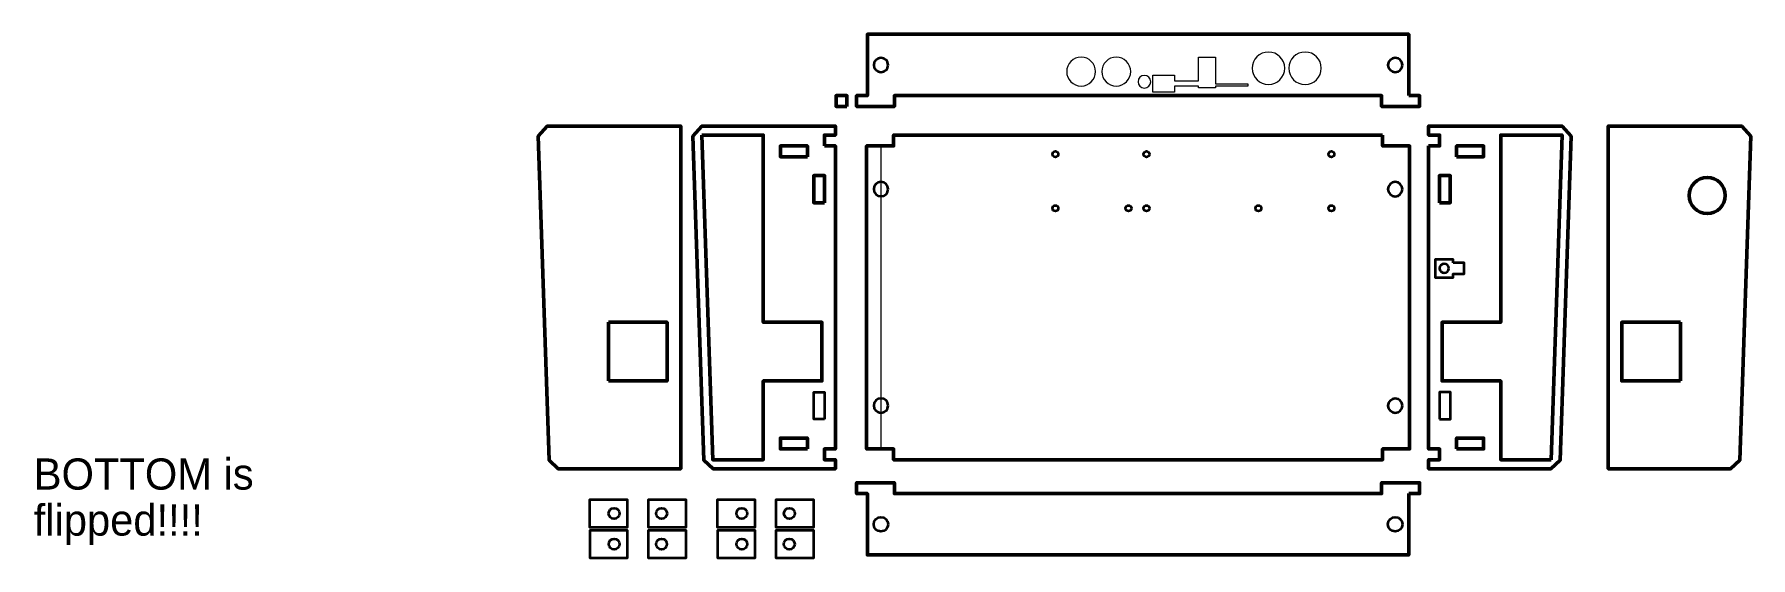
# Model space of a CAD drawing. Header units: inches. Extents: x -430 to 521, y -26 to 264.
import ezdxf

# ---------------------------------------------------------------- set-up
doc = ezdxf.new("R2010")
doc.units = ezdxf.units.IN
doc.header["$MEASUREMENT"] = 0
doc.layers.add('Layer 1', color=7, linetype='Continuous')

# ---------------------------------------------------------------- blocks, each defined once
blk = doc.blocks.new('block 3')
at = {"layer": 'Layer 1', "lineweight": 0}
blk.add_open_spline([(265.38, 245.25), (265.38, 250.22), (269.41, 254.25), (274.38, 254.25), (279.36, 254.25), (283.38, 250.22), (283.38, 245.25), (283.38, 240.28), (279.36, 236.25), (274.38, 236.25), (269.41, 236.25), (265.38, 240.28), (265.38, 245.25), (265.38, 245.25), (265.38, 245.25), (265.38, 245.25)], degree=3, knots=[0, 0, 0, 0, 1, 1, 1, 2, 2, 2, 3, 3, 3, 4, 4, 4, 5, 5, 5, 5], dxfattribs=at)
blk = doc.blocks.new('block 4')
at = {"layer": 'Layer 1', "lineweight": 0}
blk.add_open_spline([(181.81, 237.76), (181.81, 239.69), (183.37, 241.26), (185.31, 241.26), (187.24, 241.26), (188.81, 239.69), (188.81, 237.76), (188.81, 235.83), (187.24, 234.26), (185.31, 234.26), (183.37, 234.26), (181.81, 235.83), (181.81, 237.76), (181.81, 237.76), (181.81, 237.76), (181.81, 237.76)], degree=3, knots=[0, 0, 0, 0, 1, 1, 1, 2, 2, 2, 3, 3, 3, 4, 4, 4, 5, 5, 5, 5], dxfattribs=at)
blk = doc.blocks.new('block 5')
at = {"layer": 'Layer 1', "lineweight": 0}
blk.add_open_spline([(245.09, 245.22), (245.08, 250.19), (249.09, 254.24), (254.06, 254.25), (259.04, 254.27), (263.08, 250.25), (263.09, 245.28), (263.11, 240.31), (259.09, 236.26), (254.12, 236.25), (249.15, 236.24), (245.1, 240.25), (245.09, 245.22), (245.09, 245.22), (245.09, 245.22), (245.09, 245.22)], degree=3, knots=[0, 0, 0, 0, 1, 1, 1, 2, 2, 2, 3, 3, 3, 4, 4, 4, 5, 5, 5, 5], dxfattribs=at)
blk = doc.blocks.new('block 6')
at = {"layer": 'Layer 1', "lineweight": 0}
blk.add_open_spline([(142.26, 243.39), (142.26, 247.8), (145.84, 251.38), (150.25, 251.38), (154.66, 251.38), (158.24, 247.8), (158.24, 243.39), (158.24, 238.98), (154.66, 235.4), (150.25, 235.4), (145.84, 235.4), (142.26, 238.98), (142.26, 243.39), (142.26, 243.39), (142.26, 243.39), (142.26, 243.39)], degree=3, knots=[0, 0, 0, 0, 1, 1, 1, 2, 2, 2, 3, 3, 3, 4, 4, 4, 5, 5, 5, 5], dxfattribs=at)
blk = doc.blocks.new('block 7')
at = {"layer": 'Layer 1', "lineweight": 0}
blk.add_open_spline([(161.74, 243.39), (161.74, 247.8), (165.32, 251.38), (169.73, 251.38), (174.14, 251.38), (177.72, 247.8), (177.72, 243.39), (177.72, 238.98), (174.14, 235.4), (169.73, 235.4), (165.32, 235.4), (161.74, 238.98), (161.74, 243.39), (161.74, 243.39), (161.74, 243.39), (161.74, 243.39)], degree=3, knots=[0, 0, 0, 0, 1, 1, 1, 2, 2, 2, 3, 3, 3, 4, 4, 4, 5, 5, 5, 5], dxfattribs=at)
blk = doc.blocks.new('block 2')
at = {"layer": 'Layer 1', "lineweight": 0}
blk.add_lwpolyline([(242.59, 235.26), (224.76, 235.26), (224.76, 234.44), (215.25, 234.44), (215.25, 235.26), (202.01, 235.26), (202.01, 232.01), (190.01, 232.01), (190.01, 241.51), (202.01, 241.51), (202.01, 238.26), (215.25, 238.26), (215.25, 251.44), (224.76, 251.44), (224.76, 236.61), (242.59, 236.61), (242.59, 235.26)], dxfattribs=at)
at = {"layer": 'Layer 1'}
for name in ['block 6', 'block 7', 'block 5', 'block 3', 'block 4']:
    blk.add_blockref(name, (0, 0), dxfattribs=at)
blk = doc.blocks.new('block 8')
at = {"layer": 'Layer 1', "color": 7, "lineweight": 35, "true_color": 0xffffff}
blk.add_lwpolyline([(356.51, 137.32), (356.51, 139.32), (346.51, 139.32), (346.51, 129.32), (356.51, 129.32), (356.51, 131.32), (362.51, 131.32), (362.51, 137.32), (356.51, 137.32)], dxfattribs=at)
blk.add_open_spline([(354.06, 134.32), (354.06, 132.91), (352.92, 131.77), (351.51, 131.77), (350.1, 131.77), (348.96, 132.91), (348.96, 134.32), (348.96, 135.73), (350.1, 136.87), (351.51, 136.87), (352.92, 136.87), (354.06, 135.73), (354.06, 134.32)], degree=3, knots=[0, 0, 0, 0, 1, 1, 1, 2, 2, 2, 3, 3, 3, 4, 4, 4, 4], dxfattribs=at)
blk = doc.blocks.new('block 9')
at = {"layer": 'Layer 1', "color": 7, "lineweight": 50, "true_color": 0xffffff}
for points in [[(442.42, 113.22), (442.42, 23.22), (482.42, 23.22), (510.25, 23.22), (515.41, 28.05), (521.38, 207.6), (516.42, 213.22), (442.42, 213.22), (442.42, 113.22)], [(442.42, 113.22), (442.42, 113.22)], [(482.42, 71.97), (449.92, 71.97), (449.92, 104.47), (482.42, 104.47)], [(482.42, 104.47), (482.42, 71.97)]]:
    blk.add_lwpolyline(points, dxfattribs=at)
blk = doc.blocks.new('block 10')
at = {"layer": 'Layer 1', "color": 7, "lineweight": 50, "true_color": 0xffffff}
for points in [[(-71.7, 113.22), (-71.7, 23.22), (-111.69, 23.22), (-139.53, 23.22), (-144.69, 28.05), (-150.66, 207.6), (-145.7, 213.22), (-71.7, 213.22), (-71.7, 113.22)], [(-71.7, 113.22), (-71.7, 113.22)], [(-111.69, 71.97), (-79.2, 71.97), (-79.2, 104.47), (-111.69, 104.47)], [(-111.69, 104.47), (-111.69, 71.97)]]:
    blk.add_lwpolyline(points, dxfattribs=at)
blk = doc.blocks.new('block 11')
at = {"layer": 'Layer 1', "color": 7, "lineweight": 35, "true_color": 0xffffff}
blk.add_lwpolyline([(-45.35, -11.03), (-51.35, -11.03), (-51.35, -26.03), (-45.35, -26.03), (-30.35, -26.03), (-30.35, -11.03), (-45.35, -11.03)], dxfattribs=at)
blk.add_open_spline([(-40.8, -18.53), (-40.8, -20.19), (-39.45, -21.53), (-37.8, -21.53), (-36.14, -21.53), (-34.8, -20.19), (-34.8, -18.53), (-34.8, -16.88), (-36.14, -15.53), (-37.8, -15.53), (-39.45, -15.53), (-40.8, -16.88), (-40.8, -18.53)], degree=3, knots=[0, 0, 0, 0, 1, 1, 1, 2, 2, 2, 3, 3, 3, 4, 4, 4, 4], dxfattribs=at)
blk = doc.blocks.new('block 12')
at = {"layer": 'Layer 1', "color": 7, "lineweight": 35, "true_color": 0xffffff}
blk.add_lwpolyline([(-3.95, -26.03), (2.05, -26.03), (2.05, -11.03), (-3.95, -11.03), (-18.95, -11.03), (-18.95, -26.03), (-3.95, -26.03)], dxfattribs=at)
blk.add_open_spline([(-8.5, -18.53), (-8.5, -16.88), (-9.84, -15.53), (-11.5, -15.53), (-13.15, -15.53), (-14.5, -16.88), (-14.5, -18.53), (-14.5, -20.19), (-13.15, -21.53), (-11.5, -21.53), (-9.84, -21.53), (-8.5, -20.19), (-8.5, -18.53)], degree=3, knots=[0, 0, 0, 0, 1, 1, 1, 2, 2, 2, 3, 3, 3, 4, 4, 4, 4], dxfattribs=at)
blk = doc.blocks.new('block 13')
at = {"layer": 'Layer 1', "color": 7, "lineweight": 35, "true_color": 0xffffff}
blk.add_lwpolyline([(-3.9, -9.04), (2.1, -9.04), (2.1, 5.96), (-3.9, 5.96), (-18.9, 5.96), (-18.9, -9.04), (-3.9, -9.04)], dxfattribs=at)
blk.add_open_spline([(-8.45, -1.54), (-8.45, 0.12), (-9.79, 1.46), (-11.45, 1.46), (-13.1, 1.46), (-14.45, 0.12), (-14.45, -1.54), (-14.45, -3.19), (-13.1, -4.54), (-11.45, -4.54), (-9.79, -4.54), (-8.45, -3.19), (-8.45, -1.54)], degree=3, knots=[0, 0, 0, 0, 1, 1, 1, 2, 2, 2, 3, 3, 3, 4, 4, 4, 4], dxfattribs=at)
blk = doc.blocks.new('block 14')
at = {"layer": 'Layer 1', "color": 7, "lineweight": 35, "true_color": 0xffffff}
blk.add_lwpolyline([(-45.4, 5.96), (-51.4, 5.96), (-51.4, -9.04), (-45.4, -9.04), (-30.4, -9.04), (-30.4, 5.96), (-45.4, 5.96)], dxfattribs=at)
blk.add_open_spline([(-40.85, -1.54), (-40.85, -3.19), (-39.5, -4.54), (-37.85, -4.54), (-36.19, -4.54), (-34.85, -3.19), (-34.85, -1.54), (-34.85, 0.12), (-36.19, 1.46), (-37.85, 1.46), (-39.5, 1.46), (-40.85, 0.12), (-40.85, -1.54)], degree=3, knots=[0, 0, 0, 0, 1, 1, 1, 2, 2, 2, 3, 3, 3, 4, 4, 4, 4], dxfattribs=at)
blk = doc.blocks.new('block 15')
at = {"layer": 'Layer 1', "color": 7, "lineweight": 35, "true_color": 0xffffff}
blk.add_lwpolyline([(-116.14, -11.03), (-122.14, -11.03), (-122.14, -26.03), (-116.14, -26.03), (-101.14, -26.03), (-101.14, -11.03), (-116.14, -11.03)], dxfattribs=at)
blk.add_open_spline([(-111.59, -18.53), (-111.59, -20.19), (-110.25, -21.53), (-108.59, -21.53), (-106.94, -21.53), (-105.59, -20.19), (-105.59, -18.53), (-105.59, -16.88), (-106.94, -15.53), (-108.59, -15.53), (-110.25, -15.53), (-111.59, -16.88), (-111.59, -18.53)], degree=3, knots=[0, 0, 0, 0, 1, 1, 1, 2, 2, 2, 3, 3, 3, 4, 4, 4, 4], dxfattribs=at)
blk = doc.blocks.new('block 16')
at = {"layer": 'Layer 1', "color": 7, "lineweight": 35, "true_color": 0xffffff}
blk.add_lwpolyline([(-74.75, -26.03), (-68.75, -26.03), (-68.75, -11.03), (-74.75, -11.03), (-89.75, -11.03), (-89.75, -26.03), (-74.75, -26.03)], dxfattribs=at)
blk.add_open_spline([(-79.3, -18.53), (-79.3, -16.88), (-80.64, -15.53), (-82.3, -15.53), (-83.95, -15.53), (-85.3, -16.88), (-85.3, -18.53), (-85.3, -20.19), (-83.95, -21.53), (-82.3, -21.53), (-80.64, -21.53), (-79.3, -20.19), (-79.3, -18.53)], degree=3, knots=[0, 0, 0, 0, 1, 1, 1, 2, 2, 2, 3, 3, 3, 4, 4, 4, 4], dxfattribs=at)
blk = doc.blocks.new('block 17')
at = {"layer": 'Layer 1', "color": 7, "lineweight": 35, "true_color": 0xffffff}
blk.add_lwpolyline([(-74.7, -9.04), (-68.7, -9.04), (-68.7, 5.96), (-74.7, 5.96), (-89.7, 5.96), (-89.7, -9.04), (-74.7, -9.04)], dxfattribs=at)
blk.add_open_spline([(-79.25, -1.54), (-79.25, 0.12), (-80.59, 1.46), (-82.25, 1.46), (-83.9, 1.46), (-85.25, 0.12), (-85.25, -1.54), (-85.25, -3.19), (-83.9, -4.54), (-82.25, -4.54), (-80.59, -4.54), (-79.25, -3.19), (-79.25, -1.54)], degree=3, knots=[0, 0, 0, 0, 1, 1, 1, 2, 2, 2, 3, 3, 3, 4, 4, 4, 4], dxfattribs=at)
blk = doc.blocks.new('block 18')
at = {"layer": 'Layer 1', "color": 7, "lineweight": 35, "true_color": 0xffffff}
blk.add_lwpolyline([(-116.19, 5.96), (-122.19, 5.96), (-122.19, -9.04), (-116.19, -9.04), (-101.19, -9.04), (-101.19, 5.96), (-116.19, 5.96)], dxfattribs=at)
blk.add_open_spline([(-111.64, -1.54), (-111.64, -3.19), (-110.3, -4.54), (-108.64, -4.54), (-106.99, -4.54), (-105.64, -3.19), (-105.64, -1.54), (-105.64, 0.12), (-106.99, 1.46), (-108.64, 1.46), (-110.3, 1.46), (-111.64, 0.12), (-111.64, -1.54)], degree=3, knots=[0, 0, 0, 0, 1, 1, 1, 2, 2, 2, 3, 3, 3, 4, 4, 4, 4], dxfattribs=at)

msp = doc.modelspace()

# ---------------------------------------------------------------- linework, layer by layer
at = {"layer": 'Layer 1', "color": 7, "lineweight": 50, "true_color": 0xffffff}
for points in [[(331.89, 230.06), (331.89, 264.06), (31.77, 264.06), (31.77, 230.06), (25.77, 230.06), (25.77, 224.06), (31.77, 224.06), (46.77, 224.06), (46.77, 230.06), (316.84, 230.06), (316.84, 224.06), (331.84, 224.06), (337.84, 224.06), (337.84, 230.06), (331.89, 230.06)], [(20.46, 224.06), (14.46, 224.06), (14.46, 230.06), (20.46, 230.06), (20.46, 224.06)], [(8, 202.22), (8, 208.22), (14.08, 208.22), (14.08, 213.22), (-59.92, 213.22), (-64.88, 207.6), (-58.91, 28.05), (-53.75, 23.22), (-25.92, 23.22), (14.08, 23.22), (14.08, 28.22), (8, 28.22), (8, 34.22), (14.08, 34.22), (14.08, 48.22), (14.08, 68.22), (14.08, 113.22), (14.08, 168.22), (14.08, 188.22), (14.08, 202.22), (8, 202.22)], [(342.87, 202.22), (342.87, 188.22), (342.87, 168.22), (342.87, 113.22), (342.87, 68.22), (342.87, 48.22), (342.87, 34.22), (348.95, 34.22), (348.95, 28.22), (342.87, 28.22), (342.87, 23.22), (382.86, 23.22), (410.7, 23.22), (415.86, 28.05), (421.83, 207.6), (416.87, 213.22), (342.87, 213.22), (342.87, 208.22), (348.95, 208.22), (348.95, 202.22), (342.87, 202.22)], [(-59.92, 208.22), (-25.92, 208.22), (-25.92, 104.47), (6.58, 104.47), (6.58, 71.97), (-25.92, 71.97), (-25.92, 28.22), (-53.92, 28.22), (-59.92, 208.22)], [(-1.41, 196.22), (-16.41, 196.22), (-16.41, 202.22), (-1.41, 202.22), (-1.41, 196.22)], [(14.08, 208.22), (14.08, 208.22)], [(317.33, 208.22), (46.33, 208.22), (46.33, 202.22), (31.33, 202.22), (31.33, 188.22), (31.33, 168.22), (31.33, 68.22), (31.33, 48.22), (31.33, 34.22), (46.33, 34.22), (46.33, 28.22), (317.33, 28.22), (317.33, 34.22), (332.33, 34.22), (332.33, 48.22), (332.33, 68.22), (332.33, 168.22), (332.33, 188.22), (332.33, 202.22), (317.33, 202.22), (317.33, 208.22)], [(342.87, 208.22), (342.87, 208.22)], [(410.87, 28.22), (382.86, 28.22), (382.86, 71.97), (350.37, 71.97), (350.37, 104.47), (382.86, 104.47), (382.86, 208.22), (416.87, 208.22), (410.87, 28.22)], [(358.36, 196.22), (373.36, 196.22), (373.36, 202.22), (358.36, 202.22), (358.36, 196.22)], [(8.1, 170.72), (2.1, 170.72), (2.1, 185.72), (8.1, 185.72), (8.1, 170.72)], [(348.85, 170.72), (354.85, 170.72), (354.85, 185.72), (348.85, 185.72), (348.85, 170.72)], [(-1.41, 34.22), (-16.41, 34.22), (-16.41, 40.22), (-1.41, 40.22), (-1.41, 34.22)], [(358.36, 34.22), (373.36, 34.22), (373.36, 40.22), (358.36, 40.22), (358.36, 34.22)], [(331.89, 9.46), (331.89, -24.54), (31.77, -24.54), (31.77, 9.46), (25.77, 9.46), (25.77, 15.46), (31.77, 15.46), (46.77, 15.46), (46.77, 9.46), (316.84, 9.46), (316.84, 15.46), (331.84, 15.46), (337.84, 15.46), (337.84, 9.46), (331.89, 9.46)]]:
    msp.add_lwpolyline(points, dxfattribs=at)
at = {"layer": 'Layer 1', "lineweight": 0}
msp.add_lwpolyline([(39.32, 34.22), (31.33, 34.22), (31.33, 202.22), (39.32, 202.22), (39.32, 34.22)], dxfattribs=at)
at = {"layer": 'Layer 1', "color": 7, "lineweight": 35, "true_color": 0xffffff}
for points in [[(8.04, 50.72), (2.04, 50.72), (2.04, 65.72), (8.04, 65.72), (8.04, 50.72)], [(348.91, 50.72), (354.91, 50.72), (354.91, 65.72), (348.91, 65.72), (348.91, 50.72)]]:
    msp.add_lwpolyline(points, dxfattribs=at)
for points in [[(43.32, 247.05), (43.32, 244.85), (41.53, 243.05), (39.32, 243.05), (37.11, 243.05), (35.32, 244.85), (35.32, 247.05), (35.32, 249.26), (37.11, 251.05), (39.32, 251.05), (41.53, 251.05), (43.32, 249.26), (43.32, 247.05)], [(328.34, 247.05), (328.34, 244.85), (326.55, 243.05), (324.34, 243.05), (322.13, 243.05), (320.34, 244.85), (320.34, 247.05), (320.34, 249.26), (322.13, 251.05), (324.34, 251.05), (326.55, 251.05), (328.34, 249.26), (328.34, 247.05)], [(137.58, 197.6), (137.58, 198.48), (136.87, 199.2), (135.98, 199.2), (135.1, 199.2), (134.38, 198.48), (134.38, 197.6), (134.38, 196.72), (135.1, 196), (135.98, 196), (136.87, 196), (137.58, 196.72), (137.58, 197.6)], [(188.09, 197.6), (188.09, 198.48), (187.37, 199.2), (186.49, 199.2), (185.61, 199.2), (184.89, 198.48), (184.89, 197.6), (184.89, 196.72), (185.61, 196), (186.49, 196), (187.37, 196), (188.09, 196.72), (188.09, 197.6)], [(290.6, 197.6), (290.6, 198.48), (289.88, 199.2), (289, 199.2), (288.11, 199.2), (287.4, 198.48), (287.4, 197.6), (287.4, 196.72), (288.11, 196), (289, 196), (289.88, 196), (290.6, 196.72), (290.6, 197.6)], [(43.32, 178.26), (43.32, 176.05), (41.53, 174.26), (39.32, 174.26), (37.11, 174.26), (35.32, 176.05), (35.32, 178.26), (35.32, 180.47), (37.11, 182.26), (39.32, 182.26), (41.53, 182.26), (43.32, 180.47), (43.32, 178.26)], [(328.34, 178.22), (328.34, 176.01), (326.55, 174.22), (324.34, 174.22), (322.13, 174.22), (320.34, 176.01), (320.34, 178.22), (320.34, 180.42), (322.13, 182.22), (324.34, 182.22), (326.55, 182.22), (328.34, 180.42), (328.34, 178.22)], [(137.58, 167.61), (137.58, 168.49), (136.87, 169.21), (135.98, 169.21), (135.1, 169.21), (134.38, 168.49), (134.38, 167.61), (134.38, 166.73), (135.1, 166.01), (135.98, 166.01), (136.87, 166.01), (137.58, 166.72), (137.58, 167.61)], [(178.1, 167.61), (178.1, 168.49), (177.38, 169.21), (176.5, 169.21), (175.61, 169.21), (174.9, 168.49), (174.9, 167.61), (174.9, 166.73), (175.61, 166.01), (176.5, 166.01), (177.38, 166.01), (178.1, 166.72), (178.1, 167.61)], [(188.09, 167.61), (188.09, 168.49), (187.37, 169.21), (186.49, 169.21), (185.61, 169.21), (184.89, 168.49), (184.89, 167.61), (184.89, 166.73), (185.61, 166.01), (186.49, 166.01), (187.37, 166.01), (188.09, 166.72), (188.09, 167.61)], [(250.09, 167.61), (250.09, 168.49), (249.37, 169.21), (248.49, 169.21), (247.6, 169.21), (246.89, 168.49), (246.89, 167.61), (246.89, 166.73), (247.6, 166.01), (248.49, 166.01), (249.37, 166.01), (250.09, 166.72), (250.09, 167.61)], [(290.6, 167.61), (290.6, 168.49), (289.88, 169.21), (289, 169.21), (288.11, 169.21), (287.4, 168.49), (287.4, 167.61), (287.4, 166.73), (288.11, 166.01), (289, 166.01), (289.88, 166.01), (290.6, 166.72), (290.6, 167.61)], [(43.32, 58.26), (43.32, 56.05), (41.53, 54.26), (39.32, 54.26), (37.11, 54.26), (35.32, 56.05), (35.32, 58.26), (35.32, 60.47), (37.11, 62.26), (39.32, 62.26), (41.53, 62.26), (43.32, 60.47), (43.32, 58.26)], [(328.34, 58.22), (328.34, 56.01), (326.55, 54.22), (324.34, 54.22), (322.13, 54.22), (320.34, 56.01), (320.34, 58.22), (320.34, 60.42), (322.13, 62.22), (324.34, 62.22), (326.55, 62.22), (328.34, 60.42), (328.34, 58.22)], [(43.32, -7.54), (43.32, -5.33), (41.53, -3.54), (39.32, -3.54), (37.11, -3.54), (35.32, -5.33), (35.32, -7.54), (35.32, -9.75), (37.11, -11.54), (39.32, -11.54), (41.53, -11.54), (43.32, -9.75), (43.32, -7.54)], [(328.34, -7.54), (328.34, -5.33), (326.55, -3.54), (324.34, -3.54), (322.13, -3.54), (320.34, -5.33), (320.34, -7.54), (320.34, -9.75), (322.13, -11.54), (324.34, -11.54), (326.55, -11.54), (328.34, -9.75), (328.34, -7.54)]]:
    msp.add_open_spline(points, degree=3, knots=[0, 0, 0, 0, 1, 1, 1, 2, 2, 2, 3, 3, 3, 4, 4, 4, 4], dxfattribs=at)
at = {"layer": 'Layer 1', "color": 7, "lineweight": 50, "true_color": 0xffffff}
msp.add_open_spline([(507.32, 174.72), (507.32, 169.19), (502.84, 164.72), (497.32, 164.72), (491.8, 164.72), (487.32, 169.19), (487.32, 174.72), (487.32, 180.24), (491.8, 184.72), (497.32, 184.72), (502.84, 184.72), (507.32, 180.24), (507.32, 174.72)], degree=3, knots=[0, 0, 0, 0, 1, 1, 1, 2, 2, 2, 3, 3, 3, 4, 4, 4, 4], dxfattribs=at)

# ---------------------------------------------------------------- block references
at = {"layer": 'Layer 1'}
for name in ['block 2', 'block 10', 'block 9', 'block 8', 'block 18', 'block 17', 'block 14', 'block 13', 'block 15', 'block 16', 'block 11', 'block 12']:
    msp.add_blockref(name, (0, 0), dxfattribs=at)

# ---------------------------------------------------------------- texts
at = {"layer": 'Layer 1', "color": 7, "true_color": 0xffffff, "char_height": 17.272, "attachment_point": 7}
for s, insert in [('\\fMyriad Pro|b0|i0|c0|p34;\\W1;BOTTOM is ', (-430.29, 11.46)), ('\\fMyriad Pro|b0|i0|c0|p34;\\W1;flipped!!!!', (-430.29, -19.02))]:
    msp.add_mtext(s, dxfattribs=dict(at, insert=insert))

doc.saveas('drawing.dxf')
